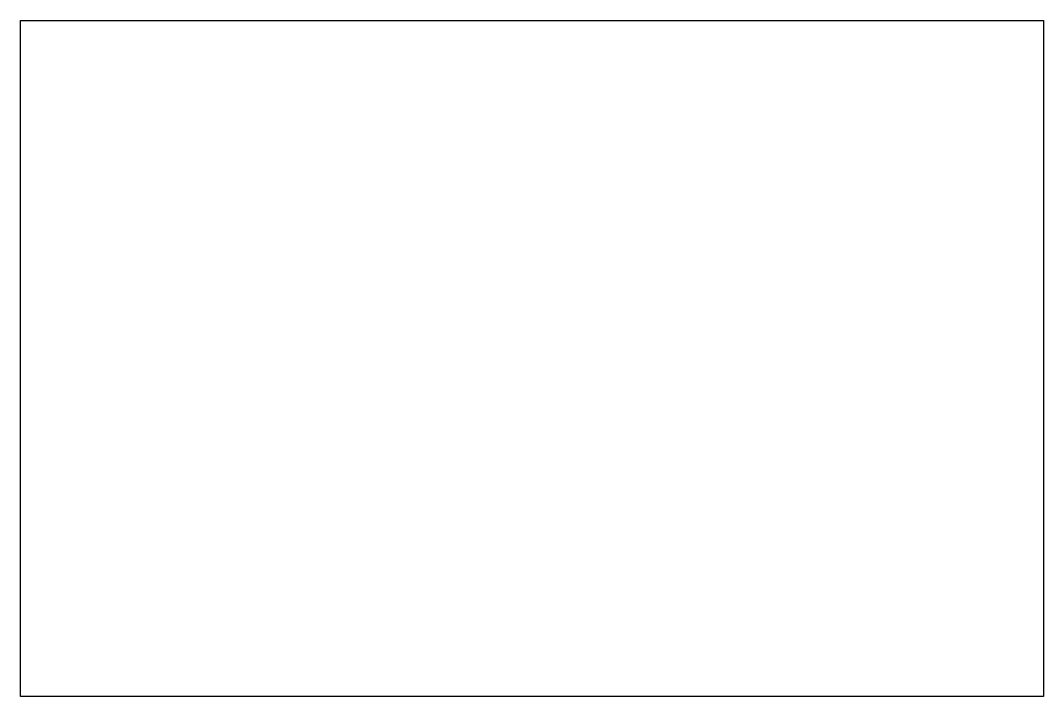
# Model space of a CAD drawing. Header units: feet. Extents: x 0 to 31, y 0 to 20.5.
import ezdxf

# ---------------------------------------------------------------- set-up
doc = ezdxf.new("R2010")
doc.units = ezdxf.units.FT
doc.header["$MEASUREMENT"] = 0

msp = doc.modelspace()

# ---------------------------------------------------------------- linework, layer by layer
at = {"layer": 'Defpoints', "color": 5}
msp.add_lwpolyline([(0, 20.5), (30.995, 20.5), (30.995, 0), (0, 0)], close=True, dxfattribs=at)

doc.saveas('drawing.dxf')
